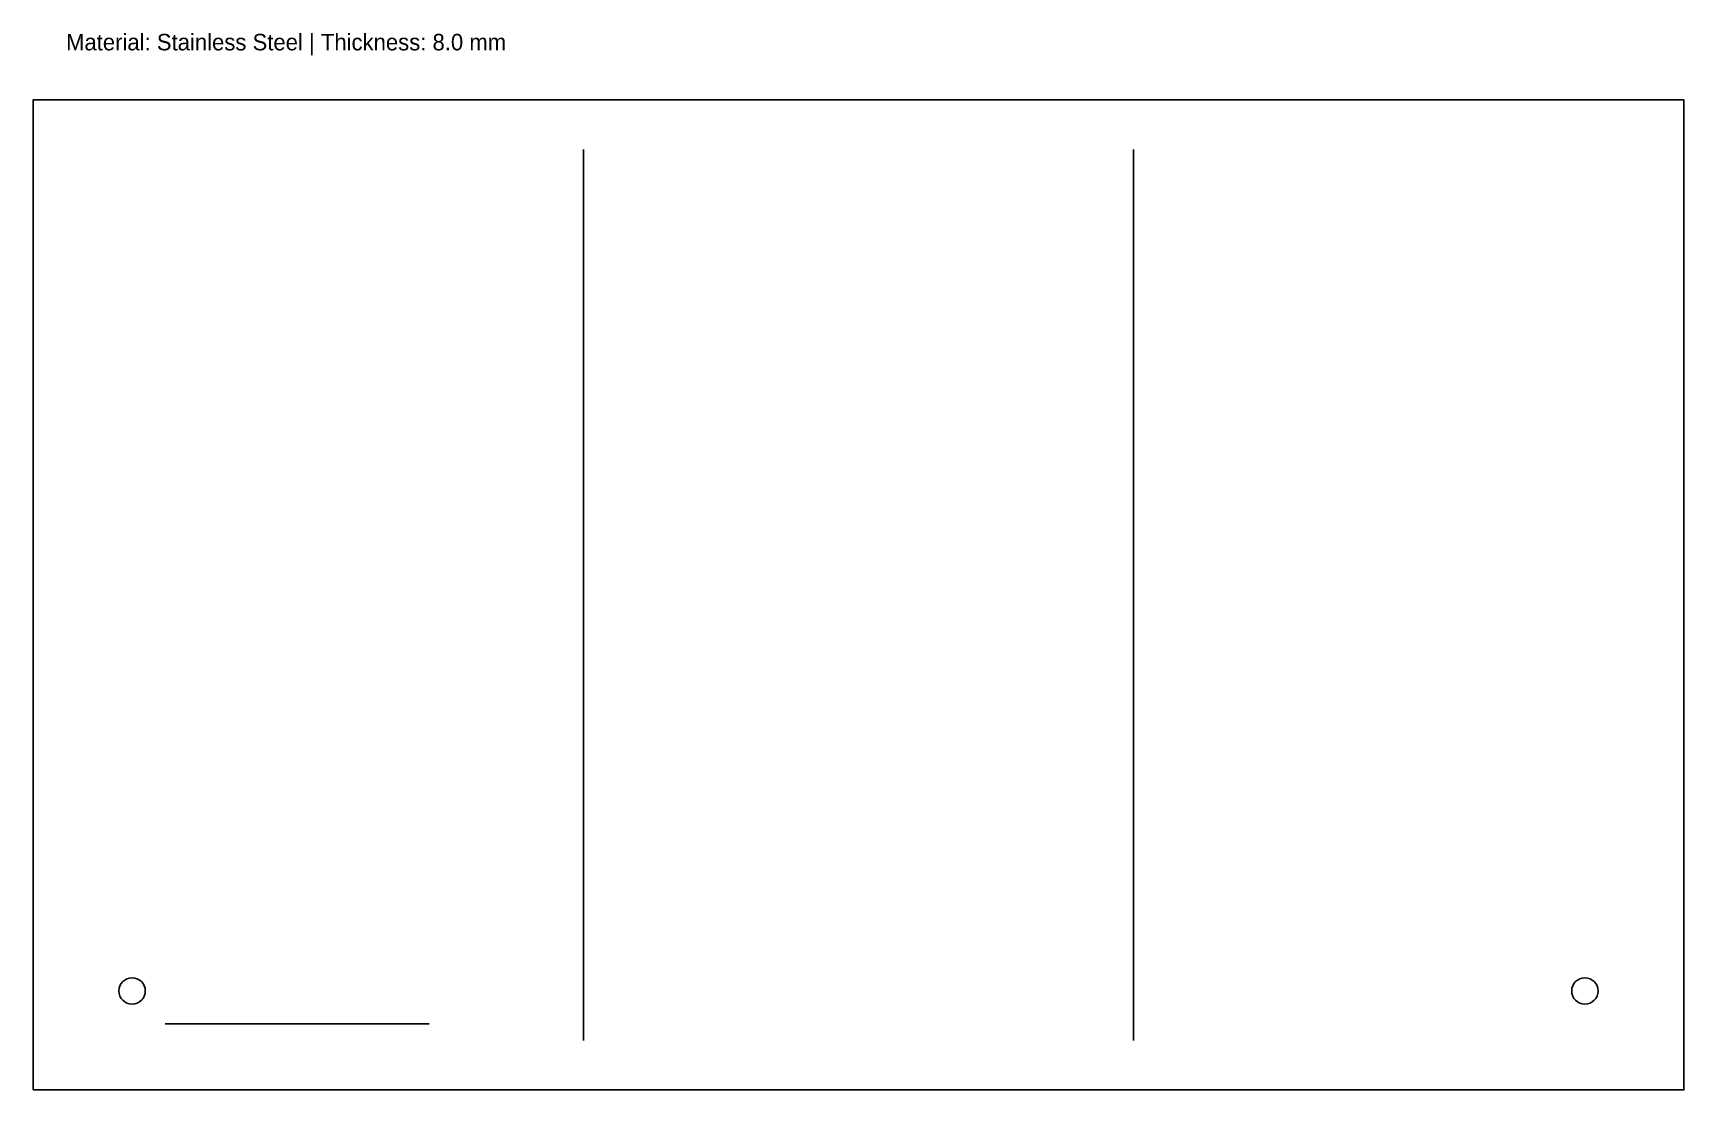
# Model space of a CAD drawing. Header units: metres. Extents: x 0 to 500, y 0 to 320.
import ezdxf

# ---------------------------------------------------------------- set-up
doc = ezdxf.new("R2010")
doc.units = ezdxf.units.M

msp = doc.modelspace()

# ---------------------------------------------------------------- linework, layer by layer
at = {"layer": 'FOLD'}
for p, q in [((166.67, 15), (166.67, 285)), ((333.33, 15), (333.33, 285))]:
    msp.add_line(p, q, dxfattribs=at)
at = {"layer": 'HOLES'}
for centre in [(30, 30), (470, 30)]:
    msp.add_circle(centre, 4, dxfattribs=at)
at = {"layer": 'PROFILE'}
msp.add_lwpolyline([(0, 0), (500, 0), (500, 300), (0, 300)], close=True, dxfattribs=at)
at = {"layer": 'WELDING', "linetype": 'CONTINUOUS'}
msp.add_line((40, 20), (120, 20), dxfattribs=at)

# ---------------------------------------------------------------- texts
at = {"layer": 'NOTES'}
msp.add_text('Material: Stainless Steel | Thickness: 8.0 mm', height=5, dxfattribs=at).set_placement((10, 315))

doc.saveas('drawing.dxf')
